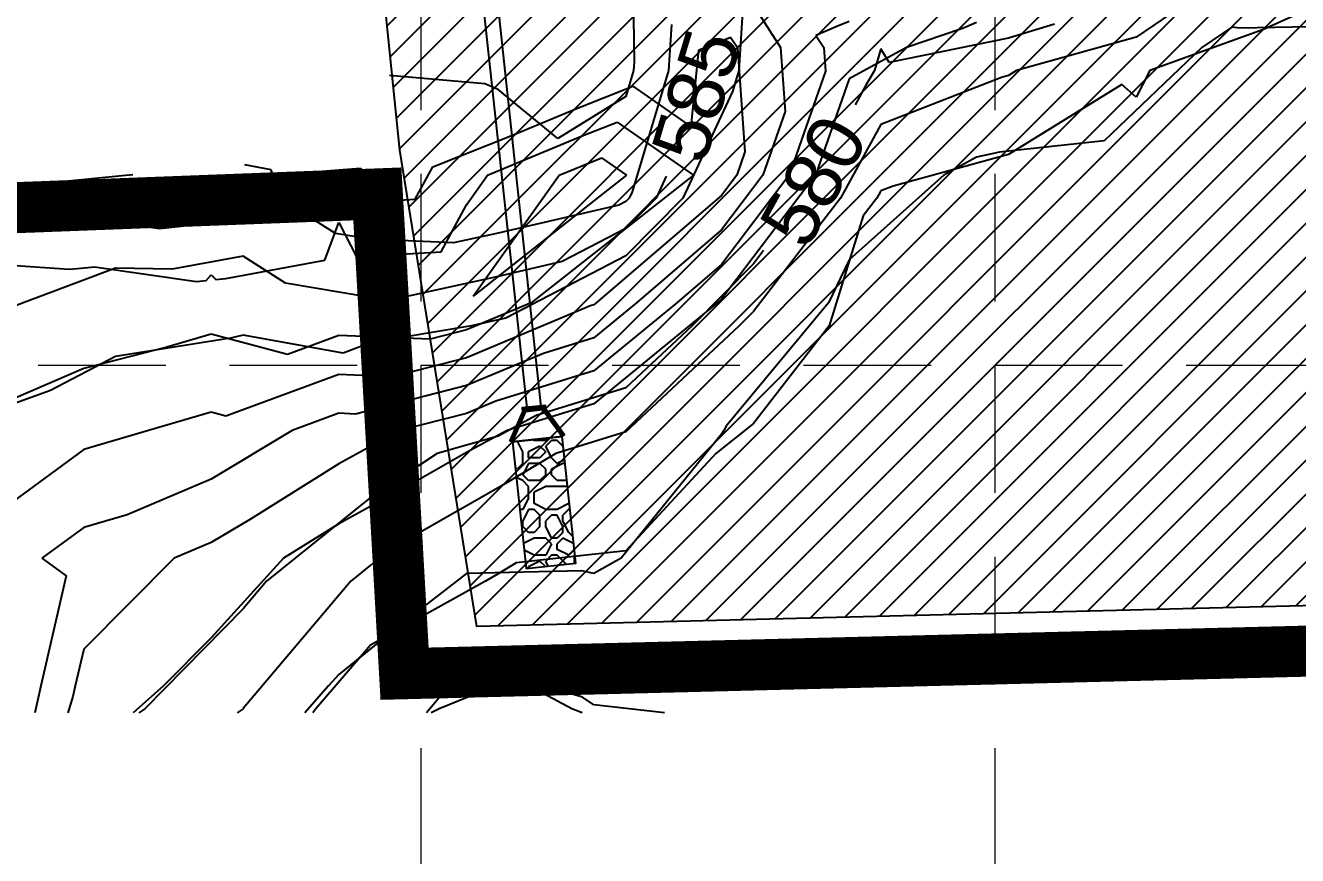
# Model space of a CAD drawing. Header units: inches. Extents: x 2468858 to 2474627, y 7110391 to 7114000.
# Drawn here: x 2470420.9 to 2470620.3, y 7111218.4 to 7111348.5 of the extents above; entities that cross this region are included whole.
import ezdxf
from ezdxf.enums import TextEntityAlignment as Align

# ---------------------------------------------------------------- set-up
doc = ezdxf.new("R2010")
doc.units = ezdxf.units.IN
doc.header["$MEASUREMENT"] = 0
doc.linetypes.add('HIDDEN', pattern=[0.375, 0.25, -0.125])
for name, color, linetype in [('contours', 35, 'Continuous'), ('GRID', 254, 'HIDDEN'), ('LIMITS OF DISTUBANCE', 1, 'HIDDEN'), ('RIP RAP ROCK FILTER', 1, 'Continuous'), ('SODDED LOT', 2, 'Continuous'), ('STM', 1, 'Continuous')]:
    doc.layers.add(name, color=color, linetype=linetype)
doc.styles.get("Standard").update_dxf_attribs({"font": 'ARIAL.TTF'})

msp = doc.modelspace()

# ---------------------------------------------------------------- hatches: boundary and pattern name
at = {"layer": 'RIP RAP ROCK FILTER'}
h = msp.add_hatch(dxfattribs=at)
h.set_pattern_fill('AGGREGAT', scale=18, angle=90, style=0)
h.set_pattern_definition([(90, (2471092.827, 7111099.836), (-18, 18), [1.8, -2.7, 0.9, -2.7, 0.9, -9]), (90, (2471091.027, 7111108.836), (-18, 18), [0.9, -17.1]), (90, (2471090.127, 7111103.436), (-18, 18), [0.9, -1.8, 0.9, -14.4]), (90, (2471089.227, 7111112.436), (-18, 18), [1.8, -16.2]), (90, (2471088.327, 7111114.236), (-18, 18), [0.9, -17.1]), (90, (2471086.527, 7111108.836), (-18, 18), [1.8, -16.2]), (90, (2471085.627, 7111099.836), (-18, 18), [0.9, -1.8, 0.9, -4.5, 2.7, -7.2]), (90, (2471083.827, 7111112.436), (-18, 18), [1.8, -16.2]), (90, (2471082.927, 7111101.636), (-18, 18), [1.8, -0.9, 0.9, -7.2, 0.9, -6.3]), (90, (2471082.027, 7111100.736), (-18, 18), [0.9, -17.1]), (90, (2471081.127, 7111107.036), (-18, 18), [0.9, -0.9, 0.9, -15.3]), (90, (2471080.227, 7111104.336), (-18, 18), [0.9, -17.1]), (90, (2471079.327, 7111116.036), (-18, 18), [0.9, -17.1]), (90, (2471078.427, 7111107.936), (-18, 18), [0.9, -7.2, 0.9, -9]), (90, (2471077.527, 7111107.936), (-18, 18), [1.8, -16.2]), (90, (2471076.627, 7111111.536), (-18, 18), [1.8, -16.2]), (90, (2471075.727, 7111100.736), (-18, 18), [0.9, -10.8, 1.8, -4.5]), (180, (2471084.727, 7111099.836), (-18, -18), [3.6, -3.6, 1.8, -9]), (180, (2471084.727, 7111100.736), (-18, -18), [0.9, -6.3, 1.8, -9]), (180, (2471089.227, 7111101.636), (-18, -18), [2.7, -15.3]), (180, (2471089.227, 7111102.536), (-18, -18), [1.8, -16.2]), (180, (2471091.927, 7111103.436), (-18, -18), [0.9, -10.8, 0.9, -0.9, 1.8, -2.7]), (180, (2471091.927, 7111105.236), (-18, -18), [0.9, -6.3, 0.9, -9.9]), (180, (2471084.727, 7111106.136), (-18, -18), [1.8, -2.7, 0.9, -0.9, 1.8, -9.9]), (180, (2471088.327, 7111107.036), (-18, -18), [1.8, -9.9, 0.9, -5.4]), (180, (2471091.927, 7111107.936), (-18, -18), [0.9, -0.9, 1.8, -14.4]), (180, (2471080.227, 7111109.736), (-18, -18), [0.9, -17.1]), (180, (2471080.227, 7111110.636), (-18, -18), [1.8, -1.8, 0.9, -0.9, 1.8, -10.8]), (180, (2471088.327, 7111111.536), (-18, -18), [0.9, -0.9, 0.9, -1.8, 0.9, -12.6]), (180, (2471082.027, 7111114.236), (-18, -18), [3.6, -14.4]), (180, (2471083.827, 7111115.136), (-18, -18), [3.6, -2.7, 1.8, -9.9]), (180, (2471091.027, 7111116.036), (-18, -18), [0.9, -2.7, 1.8, -12.6]), (180, (2471089.227, 7111116.936), (-18, -18), [2.7, -15.3]), (135, (2471092.827, 7111107.036), (-18, 2e-15), [1.2728, -24.18306]), (135, (2471091.927, 7111116.936), (-18, 2e-15), [1.27278, -21.6375, 1.27278, -1.27278]), (135, (2471091.027, 7111105.236), (-18, 2e-15), [1.27278, -10.18224, 1.27278, -12.72804]), (135, (2471091.027, 7111109.736), (-18, 2e-15), [1.27278, -20.36472, 1.27278, -2.54556]), (135, (2471091.027, 7111110.636), (-18, 2e-15), [2.54556, -10.18224, 2.54556, -10.18248]), (135, (2471089.227, 7111106.136), (-18, 2e-15), [1.2726, -11.4552, 1.2726, -1.2726, 1.2726, -8.91024]), (135, (2471088.327, 7111115.136), (-18, 2e-15), [1.27278, -1.27278, 1.27278, -21.6375]), (135, (2471087.427, 7111102.536), (-18, 2e-15), [1.27278, -15.27336, 1.27278, -7.63692]), (135, (2471085.627, 7111116.936), (-18, 2e-15), [1.2726, -1.2726, 1.2726, -5.09112, 1.2726, -15.27432]), (135, (2471082.927, 7111106.136), (-18, 2e-15), [1.2728, -24.18306]), (135, (2471082.027, 7111101.636), (-18, 2e-15), [2.5456, -22.91027]), (135, (2471080.227, 7111099.836), (-18, 2e-15), [1.27278, -1.27278, 1.27278, -21.6375]), (135, (2471077.527, 7111109.736), (-18, 2e-15), [1.2728, -24.18306]), (135, (2471075.727, 7111115.136), (-18, 2e-15), [1.2728, -24.18306]), (225, (2471091.027, 7111107.936), (-18, 2e-15), [1.2728, -24.18306]), (225, (2471091.027, 7111108.836), (-18, 2e-15), [1.2728, -24.18306]), (225, (2471090.127, 7111103.436), (-18, 2e-15), [1.27278, -5.09112, 2.54556, -16.54638]), (225, (2471090.127, 7111099.836), (-18, 2e-15), [1.2728, -24.18306]), (225, (2471087.427, 7111111.536), (-18, 2e-15), [1.27278, -10.18234, 1.27278, -12.72795]), (225, (2471087.427, 7111112.436), (-18, 2e-15), [1.2726, -7.6374, 1.2726, -7.6356, 1.2726, -6.36504]), (225, (2471086.527, 7111101.636), (-18, 2e-15), [1.2728, -24.18306]), (225, (2471085.627, 7111116.036), (-18, 2e-15), [2.5452, -6.3639, 1.2726, -1.2726, 1.2726, -12.72894]), (225, (2471082.927, 7111104.336), (-18, 2e-15), [1.2728, -24.18306]), (225, (2471082.927, 7111111.536), (-18, 2e-15), [2.5456, -22.91027]), (225, (2471082.927, 7111112.436), (-18, 2e-15), [1.2728, -24.18306]), (225, (2471081.127, 7111107.036), (-18, 2e-15), [1.2728, -24.18306]), (225, (2471078.427, 7111101.636), (-18, 2e-15), [1.2728, -24.18306]), (225, (2471078.427, 7111116.036), (-18, 2e-15), [1.2728, -24.18306]), (116.565, (2471092.827, 7111101.636), (-7e-09, 18), [2.0124, -38.2368]), (116.565, (2471091.027, 7111099.836), (-7e-09, 18), [2.0124, -38.2368]), (116.565, (2471090.127, 7111099.836), (-7e-09, 18), [2.0124, -38.2368]), (116.565, (2471090.127, 7111104.336), (-7e-09, 18), [2.0124, -38.2368]), (116.565, (2471086.527, 7111103.436), (-7e-09, 18), [2.0124, -38.2368]), (116.565, (2471085.627, 7111103.436), (-7e-09, 18), [2.0124, -38.2368]), (116.565, (2471082.027, 7111107.036), (-7e-09, 18), [2.0124, -38.2368]), (116.565, (2471081.127, 7111107.936), (-7e-09, 18), [2.0124, -38.2368]), (116.565, (2471079.327, 7111100.736), (-7e-09, 18), [2.0124, -38.2368]), (116.565, (2471079.327, 7111106.136), (-7e-09, 18), [2.0124, -38.2368]), (153.435, (2471092.827, 7111115.136), (-18, 9e-10), [2.0124, -38.2368]), (153.435, (2471090.127, 7111110.636), (-18, 9e-10), [2.0124, -38.2368]), (153.435, (2471088.327, 7111107.936), (-18, 9e-10), [2.0124, -38.2368]), (153.435, (2471085.627, 7111110.636), (-18, 9e-10), [2.0124, -38.2368]), (153.435, (2471085.627, 7111111.536), (-18, 9e-10), [2.0124, -38.2368]), (153.435, (2471082.927, 7111105.236), (-18, 9e-10), [2.0124, -38.2368]), (153.435, (2471082.027, 7111103.436), (-18, 9e-10), [2.0124, -38.2368]), (153.435, (2471078.427, 7111110.636), (-18, 9e-10), [2.0124, -38.2368]), (153.435, (2471076.627, 7111103.436), (-18, 9e-10), [2.0124, -38.2368]), (206.565, (2471082.027, 7111100.736), (-18, -7e-09), [2.0124, -38.2368]), (206.565, (2471082.027, 7111111.536), (-18, -7e-09), [2.0124, -38.2368]), (206.565, (2471081.127, 7111099.836), (-18, -7e-09), [2.0124, -38.2368]), (206.565, (2471078.427, 7111114.236), (-18, -7e-09), [2.0124, -38.2368]), (206.565, (2471077.527, 7111102.536), (-18, -7e-09), [2.0124, -38.2368]), (206.565, (2471076.627, 7111106.136), (-18, -7e-09), [2.0124, -38.2368]), (243.435, (2471092.827, 7111107.036), (-7e-09, -18), [2.0124, -38.2368]), (243.435, (2471091.027, 7111103.436), (-7e-09, -18), [2.0124, -38.2368]), (243.435, (2471090.127, 7111116.036), (-7e-09, -18), [2.0124, -38.2368]), (243.435, (2471088.327, 7111114.236), (-7e-09, -18), [2.0124, -38.2368]), (243.435, (2471086.527, 7111107.036), (-7e-09, -18), [2.0124, -38.2368]), (243.435, (2471085.627, 7111102.536), (-7e-09, -18), [2.0124, -38.2368]), (243.435, (2471085.627, 7111107.936), (-7e-09, -18), [2.0124, -38.2368]), (243.435, (2471083.827, 7111105.236), (-7e-09, -18), [2.0124, -38.2368]), (243.435, (2471079.327, 7111105.236), (-7e-09, -18), [2.0124, -38.2368]), (243.435, (2471075.727, 7111099.836), (-7e-09, -18), [2.0124, -38.2368]), (243.435, (2471075.727, 7111110.636), (-7e-09, -18), [2.0124, -38.2368]), (243.435, (2471075.727, 7111112.436), (-7e-09, -18), [2.0124, -38.2368])])
h.paths.add_polyline_path([(2470497.21, 7111283.25), (2470499.36, 7111263.36), (2470507.14, 7111264.2), (2470505, 7111284.09)])
at = {"layer": 'SODDED LOT'}
h = msp.add_hatch(dxfattribs=at)
h.set_pattern_fill('ANSI31', color=256, scale=30, style=0)
h.set_pattern_definition([(45, (0, 0), (-2.6516504294, 2.6516504294), [])])
h.paths.add_polyline_path([(2473645.39, 7113690.66), (2473644.98, 7113704.58), (2473380.05, 7113706.22), (2473375.55, 7113692.3), (2473381.69, 7113694.76), (2473634.33, 7113693.94)])
h.paths.add_polyline_path([(2473661.81, 7113026.94), (2473687.47, 7113025.61), (2473728.46, 7113019.28), (2473771.12, 7113012.61), (2473800.78, 7113000.62), (2473816.11, 7112991.96), (2473817.62, 7112992.3), (2473826.58, 7112958.99), (2473778.33, 7112869.43), (2473754.23, 7112818.27), (2473704.86, 7112707.31), (2473675.95, 7112628.52), (2473649.37, 7112551.6), (2473609.35, 7112401.13), (2473621.99, 7112397.24), (2473660.24, 7112541.42), (2473686.99, 7112623.57), (2473721.05, 7112713.98), (2473756.54, 7112795.8), (2473776.21, 7112842.14), (2473803.69, 7112892.8), (2473821.26, 7112931.75), (2473838.19, 7112953.92), (2473843.82, 7112970.36), (2473841.57, 7112984.99), (2473834.36, 7112995.8), (2473821.75, 7113003.46), (2473803.51, 7113011.56), (2473780.76, 7113020.12), (2473754.18, 7113027.78), (2473717.91, 7113032.73), (2473683.75, 7113037.76), (2473675.22, 7113037.54), (2473668.46, 7113034.66), (2473663.02, 7113029.01)])
h.paths.add_polyline_path([(2473971.46, 7113199.84), (2473953.3, 7113211.94), (2473941.19, 7113192.09), (2473861.1, 7113065.57), (2473810.53, 7113087.5), (2473761.17, 7113101.51), (2473720.96, 7113106.99), (2473697.2, 7113110.44), (2473674.12, 7113113.74), (2473679.51, 7113105.34), (2473686.71, 7113099.95), (2473703.5, 7113097.55), (2473742.47, 7113092.16), (2473787.44, 7113083.17), (2473826.42, 7113069.98), (2473851, 7113058.59), (2473862.39, 7113053.19), (2473874.39, 7113053.49), (2473885.78, 7113058.29), (2473895.97, 7113069.68), (2473937.95, 7113137.71), (2473969.87, 7113198.61)])
h.paths.add_polyline_path([(2474189.42, 7113705.55), (2474212.71, 7113695.29), (2474173.05, 7113585.51), (2474125.46, 7113471.59), (2474078.44, 7113374.03), (2473995.24, 7113231.38), (2473980.72, 7113211.84), (2473961.73, 7113224.12), (2474019.25, 7113316.23), (2474060.01, 7113393.26), (2474123.11, 7113525), (2474155.5, 7113608.17)])
h.paths.add_polyline_path([(2472149.87, 7113580.61), (2472139.15, 7113587.25), (2472148.34, 7113599.5), (2472129.96, 7113617.37), (2472301.04, 7113620.95), (2472421.05, 7113670.47), (2472435.86, 7113657.7), (2472418.5, 7113656.68), (2472386.32, 7113644.43), (2472349.55, 7113630.65), (2472301.04, 7113613.8), (2472253.54, 7113608.18), (2472206.05, 7113607.67), (2472182.05, 7113606.65), (2472168.77, 7113602.57), (2472156, 7113590.31)])
h.paths.add_polyline_path([(2472770.94, 7113693.31), (2472783.83, 7113696.4), (2473029.19, 7113695.37), (2473046.2, 7113689.7), (2473045.68, 7113705.68), (2472771.46, 7113707.22)])
h.paths.add_polyline_path([(2472613.26, 7113048.11), (2472742.65, 7113047.89), (2472742.87, 7112984.1), (2472740.21, 7112975.02), (2472732.24, 7112966.82), (2472722.71, 7112964.61), (2472628.32, 7112964.83), (2472620.35, 7112967.71), (2472615.69, 7112974.13), (2472614.14, 7112982.33), (2472613.26, 7112995.17)])
h.paths.add_polyline_path([(2471336.5, 7111475.41), (2471335.53, 7111275.42), (2470491.66, 7111254.32), (2470479.59, 7111328.94), (2470466.02, 7111461.6), (2470553.43, 7111470.9), (2470638.4, 7111473.12)])
h.paths.add_polyline_path([(2473446.67, 7112356.48), (2473471.9, 7112308.47), (2473532.94, 7112257.21), (2473501.2, 7112186.43), (2473329.47, 7112103.43), (2473116.22, 7112035.9), (2473103.2, 7112106.69), (2473072.63, 7112126.65), (2472815.11, 7111934.94), (2472802.33, 7111780.66), (2472622.31, 7111675.22), (2472617.64, 7111803.67), (2472501.02, 7111721.1), (2472320.82, 7111594.38), (2472182.92, 7111519.02), (2472068.92, 7111484.1), (2471932.85, 7111463.88), (2471923.66, 7111337.05), (2471693.82, 7111327.86), (2471696.08, 7111477.57), (2471836.92, 7111477.57), (2471858.78, 7111468.52), (2471876.58, 7111467.89), (2471898.13, 7111477.88), (2471906.24, 7111490.37), (2471909.37, 7111504.1), (2471908.12, 7111517.84), (2471903.75, 7111528.77), (2471899.69, 7111538.75), (2471899.78, 7111997.71), (2471902.82, 7112006.8), (2471908.61, 7112013.14), (2471915.23, 7112016.45), (2471926.26, 7112016.45), (2472502.65, 7112016.18), (2472510.04, 7112014.97), (2472516.23, 7112010.27), (2472519.86, 7112006.24), (2472597.23, 7111900.26), (2472601.63, 7111894), (2472601.97, 7111890.79), (2472601.97, 7111885.88), (2472602.14, 7111880.64), (2472603.49, 7111873.53), (2472605.53, 7111864.06), (2472610.94, 7111855.26), (2472618.72, 7111847.65), (2472625.66, 7111842.74), (2472634.12, 7111839.53), (2472648.17, 7111837.16), (2472661.03, 7111839.36), (2472670.85, 7111843.93), (2472681.25, 7111852.18), (2472689.32, 7111863.68), (2472693.24, 7111876.13), (2472698.54, 7111882.82), (2472979.47, 7112088.66), (2473047.7, 7112135.28), (2473102.11, 7112161.18), (2473168.62, 7112185.36), (2473235.48, 7112199.35), (2473286.97, 7112219.37), (2473338.95, 7112250.36), (2473378.05, 7112286.58), (2473406.65, 7112322.33), (2473434.97, 7112369.64)])
h.paths.add_polyline_path([(2469394.72, 7112321.68), (2469408.62, 7112317.35), (2469404.61, 7112306.55), (2469398.28, 7112300.53), (2469390.56, 7112297.13), (2469383.91, 7112297.75), (2469371.4, 7112301.14), (2469261.63, 7112337.75), (2469252.63, 7112344.02), (2469246.91, 7112352.88), (2469243.9, 7112361.06), (2469244.31, 7112369.38), (2469247.04, 7112379.88), (2469254.13, 7112392.28), (2469258.63, 7112404.82), (2469259.86, 7112413.96), (2469268.32, 7112441.06), (2469285.1, 7112497.6), (2469297.51, 7112549.94), (2469306.04, 7112604.22), (2469344.05, 7112603.83), (2469331.64, 7112539.47), (2469306.04, 7112437.89), (2469285.48, 7112378.57), (2469297.12, 7112353.37)])
h.paths.add_polyline_path([(2469215.25, 7111699.11), (2469133.16, 7111698.8), (2469133.12, 7111837.42), (2469136.78, 7111854.07), (2469131.5, 7111869.1), (2469132.54, 7111935.15), (2469148.79, 7112051.43), (2469175.43, 7112146.92), (2469214.08, 7112259.79), (2469218.22, 7112266.73), (2469223.73, 7112271.92), (2469228.76, 7112275.22), (2469234.9, 7112277.11), (2469242.61, 7112277.42), (2469249.21, 7112276.01), (2469256.45, 7112274.12), (2469362.5, 7112239.2), (2469368.95, 7112235.11), (2469372.09, 7112231.49), (2469374.61, 7112225.05), (2469375.55, 7112217.02), (2469372.57, 7112206.8), (2469260.7, 7112244.71), (2469237.57, 7112231.81), (2469223.88, 7112159.46), (2469213.8, 7112077.45), (2469211.79, 7111997.38), (2469212.59, 7111919.31)])
edge = h.paths.add_edge_path()
edge.add_line((2469946.69, 7111538.54), (2469944.94, 7111523.5))
edge.add_line((2469944.94, 7111523.5), (2469929.5, 7111368.54))
edge.add_line((2469929.5, 7111368.54), (2469627.82, 7111363.41))
edge.add_line((2469627.82, 7111363.41), (2469640.14, 7111528.56))
edge.add_line((2469640.14, 7111528.56), (2469611.1, 7111528.96))
edge.add_line((2469611.1, 7111528.96), (2469563.64, 7111542.06))
edge.add_line((2469563.64, 7111542.06), (2469395.72, 7111608.85))
edge.add_line((2469395.72, 7111608.85), (2469312.31, 7111524.84))
edge.add_line((2469312.31, 7111524.84), (2469259.94, 7111580.22))
edge.add_line((2469259.94, 7111580.22), (2469329.02, 7111646.45))
edge.add_line((2469329.02, 7111646.45), (2469327.64, 7111656.69))
edge.add_line((2469327.64, 7111656.69), (2469327.34, 7111668.01))
edge.add_line((2469327.34, 7111668.01), (2469328.7, 7111676.32))
edge.add_line((2469328.7, 7111676.32), (2469331.57, 7111684.93))
edge.add_line((2469331.57, 7111684.93), (2469335.65, 7111692.02))
edge.add_line((2469335.65, 7111692.02), (2469336.86, 7111699.72))
edge.add_line((2469336.86, 7111699.72), (2469350.6, 7111699.88))
edge.add_line((2469350.6, 7111699.88), (2469349.09, 7111695.19))
edge.add_line((2469349.09, 7111695.19), (2469344.26, 7111688.25))
edge.add_line((2469344.26, 7111688.25), (2469339.88, 7111679.79))
edge.add_arc((2469382.62, 7111662.98), 45.93, 158.5343, 290.6104)
edge.add_arc((2469402.89, 7111601.9), 18.55, 61.3608, 102.7575, ccw=False)
edge.add_line((2469411.78, 7111618.18), (2469554, 7111560.87))
edge.add_line((2469554, 7111560.87), (2469580.43, 7111552.5))
edge.add_line((2469580.43, 7111552.5), (2469597.93, 7111547.75))
edge.add_line((2469597.93, 7111547.75), (2469618.84, 7111543.76))
edge.add_line((2469618.84, 7111543.76), (2469652.78, 7111539.88))
edge.add_line((2469652.78, 7111539.88), (2469703, 7111539.88))
edge.add_line((2469703, 7111539.88), (2469903.74, 7111540.59))
edge.add_line((2469903.74, 7111540.59), (2469929.65, 7111539.77))
edge.add_line((2469929.65, 7111539.77), (2469946.69, 7111538.54))
at = {"layer": 'STM'}
h = msp.add_hatch(dxfattribs=at)
h.set_pattern_fill('ANSI31', color=5, scale=1.5, angle=90, style=0)
h.set_pattern_definition([(135, (2471092.8272, 7111099.83578), (-0.13258252, -0.13258252), [])])
h.paths.add_polyline_path([(2470497.21, 7111283.25), (2470499.31, 7111288), (2470501.93, 7111288.28), (2470505, 7111284.09), (2470505.36, 7111284.35), (2470502.45, 7111288.34), (2470502.39, 7111288.93), (2470498.73, 7111288.54), (2470498.8, 7111287.94), (2470496.8, 7111283.43)])

# ---------------------------------------------------------------- linework, layer by layer
at = {"layer": 'contours', "color": 35}
for p, q in [((2470515.99, 7111361.42, 587), (2470516.3, 7111342.73, 587)), ((2470533.92, 7111360.35, 584), (2470532.7, 7111341.42, 584)), ((2470611.35, 7111357.78, 579), (2470594.99, 7111346.62, 579)), ((2470626.71, 7111353.14, 578), (2470614.99, 7111347.85, 578)), ((2470535.89, 7111350.24, 582), (2470539.27, 7111345, 582)), ((2470535.89, 7111350.24, 582), (2470539.27, 7111345, 582)), ((2470522.17, 7111348.61, 586), (2470521.71, 7111341.42, 586)), ((2470548.09, 7111348.3, 581), (2470544.8, 7111346.93, 581)), ((2470548.09, 7111348.3, 581), (2470544.8, 7111346.93, 581)), ((2470550, 7111349.1, 581), (2470548.09, 7111348.3, 581)), ((2470550, 7111349.1, 581), (2470548.09, 7111348.3, 581)), ((2470567.65, 7111347.96, 580), (2470558.98, 7111345, 580)), ((2470568.02, 7111348.12, 580), (2470567.65, 7111347.96, 580)), ((2470568.28, 7111348.23, 580), (2470568.02, 7111348.12, 580)), ((2470570, 7111348.95, 580), (2470568.28, 7111348.23, 580)), ((2470582.23, 7111348.66, 580), (2470574.99, 7111346.47, 580)), ((2470614.99, 7111347.85, 578), (2470597.13, 7111341.42, 578)), ((2470610, 7111348.19, 578), (2470605.32, 7111345, 578)), ((2470610, 7111348.19, 578), (2470605.32, 7111345, 578)), ((2470611.27, 7111348.05, 578), (2470610, 7111348.19, 578)), ((2470611.27, 7111348.05, 578), (2470610, 7111348.19, 578)), ((2470628.15, 7111348.35, 578), (2470611.27, 7111348.05, 578)), ((2470628.15, 7111348.35, 578), (2470611.27, 7111348.05, 578)), ((2470526.47, 7111344.65, 583), (2470530, 7111346.07, 583)), ((2470526.47, 7111344.65, 583), (2470530, 7111346.07, 583)), ((2470530, 7111346.07, 583), (2470531.43, 7111346.64, 583)), ((2470530, 7111346.07, 583), (2470531.43, 7111346.64, 583)), ((2470531.43, 7111346.64, 583), (2470532.49, 7111345, 583)), ((2470531.43, 7111346.64, 583), (2470532.49, 7111345, 583)), ((2470544.8, 7111346.93, 581), (2470546.04, 7111345, 581)), ((2470544.8, 7111346.93, 581), (2470546.04, 7111345, 581)), ((2470574.99, 7111346.47, 580), (2470556.26, 7111342.69, 580)), ((2470594.99, 7111346.62, 579), (2470576.27, 7111341.42, 579)), ((2470525.24, 7111332.59, 583), (2470526.47, 7111344.65, 583)), ((2470525.24, 7111332.59, 583), (2470526.47, 7111344.65, 583)), ((2470532.49, 7111345, 583), (2470533.68, 7111328.68, 583)), ((2470532.49, 7111345, 583), (2470533.68, 7111328.68, 583)), ((2470539.27, 7111345, 582), (2470540, 7111335, 582)), ((2470539.27, 7111345, 582), (2470540, 7111335, 582)), ((2470546.04, 7111345, 581), (2470546.31, 7111341.31, 581)), ((2470546.04, 7111345, 581), (2470546.31, 7111341.31, 581)), ((2470558.98, 7111345, 580), (2470550, 7111340.11, 580)), ((2470554.99, 7111344.8, 580), (2470553.99, 7111341.42, 580)), ((2470556.26, 7111342.69, 580), (2470554.99, 7111344.8, 580)), ((2470605.32, 7111345, 578), (2470590, 7111330.42, 578)), ((2470605.32, 7111345, 578), (2470590, 7111330.42, 578)), ((2470516.3, 7111342.73, 587), (2470516.21, 7111341.42, 587)), ((2470492.88, 7111339.31, 587), (2470477.97, 7111340.65, 587)), ((2470516.21, 7111341.42, 587), (2470514.99, 7111337.36, 587)), ((2470521.71, 7111341.42, 586), (2470515.97, 7111322.41, 586)), ((2470532.7, 7111341.42, 584), (2470531.71, 7111338.15, 584)), ((2470546.31, 7111341.31, 581), (2470540.61, 7111325, 581)), ((2470546.31, 7111341.31, 581), (2470540.61, 7111325, 581)), ((2470550, 7111340.11, 580), (2470544.71, 7111325, 580)), ((2470553.99, 7111341.42, 580), (2470552.6, 7111339.03, 580)), ((2470573.9, 7111340.33, 579), (2470554.99, 7111332.98, 579)), ((2470574.99, 7111340.63, 579), (2470573.9, 7111340.33, 579)), ((2470576.27, 7111341.42, 579), (2470574.99, 7111340.63, 579)), ((2470597.13, 7111341.42, 578), (2470594.99, 7111337.26, 578)), ((2470494.99, 7111338.44, 587), (2470492.88, 7111339.31, 587)), ((2470504.34, 7111330.77, 587), (2470494.99, 7111338.44, 587)), ((2470506.88, 7111335.32, 583), (2470516.08, 7111338.98, 583)), ((2470506.88, 7111335.32, 583), (2470516.08, 7111338.98, 583)), ((2470516.08, 7111338.98, 583), (2470525.24, 7111332.59, 583)), ((2470516.08, 7111338.98, 583), (2470525.24, 7111332.59, 583)), ((2470531.71, 7111338.15, 584), (2470523.95, 7111321.42, 584)), ((2470552.6, 7111339.03, 580), (2470550.94, 7111336.03, 580)), ((2470592.77, 7111339.21, 578), (2470574.99, 7111328.24, 578)), ((2470594.99, 7111337.26, 578), (2470592.77, 7111339.21, 578)), ((2470514.99, 7111337.36, 587), (2470504.34, 7111330.77, 587)), ((2470497.22, 7111331.31, 583), (2470506.88, 7111335.32, 583)), ((2470497.22, 7111331.31, 583), (2470506.88, 7111335.32, 583)), ((2470540, 7111335, 582), (2470536.5, 7111325, 582)), ((2470540, 7111335, 582), (2470536.5, 7111325, 582)), ((2470508.14, 7111331.17, 584), (2470513.63, 7111333.35, 584)), ((2470508.14, 7111331.17, 584), (2470513.63, 7111333.35, 584)), ((2470513.63, 7111333.35, 584), (2470525.61, 7111325, 584)), ((2470513.63, 7111333.35, 584), (2470525.61, 7111325, 584)), ((2470554.99, 7111332.98, 579), (2470548.63, 7111321.42, 579)), ((2470484.72, 7111326.34, 583), (2470497.22, 7111331.31, 583)), ((2470484.72, 7111326.34, 583), (2470497.22, 7111331.31, 583)), ((2470493.3, 7111325, 584), (2470508.14, 7111331.17, 584)), ((2470493.3, 7111325, 584), (2470508.14, 7111331.17, 584)), ((2470590, 7111330.42, 578), (2470573.6, 7111328.6, 578)), ((2470590, 7111330.42, 578), (2470573.6, 7111328.6, 578)), ((2470533.68, 7111328.68, 583), (2470532.39, 7111325, 583)), ((2470533.68, 7111328.68, 583), (2470532.39, 7111325, 583)), ((2470574.99, 7111328.24, 578), (2470556.89, 7111323.32, 578)), ((2470570, 7111327.86, 578), (2470564.83, 7111325, 578)), ((2470570, 7111327.86, 578), (2470564.83, 7111325, 578)), ((2470573.6, 7111328.6, 578), (2470570, 7111327.86, 578)), ((2470573.6, 7111328.6, 578), (2470570, 7111327.86, 578)), ((2470459.41, 7111325.85, 586), (2470455.27, 7111326.63, 586)), ((2470467.35, 7111325.66, 583), (2470473.41, 7111326.11, 583)), ((2470467.35, 7111325.66, 583), (2470473.41, 7111326.11, 583)), ((2470473.41, 7111326.11, 583), (2470476.09, 7111320.91, 583)), ((2470473.41, 7111326.11, 583), (2470476.09, 7111320.91, 583)), ((2470481.99, 7111321.26, 583), (2470484.72, 7111326.34, 583)), ((2470481.99, 7111321.26, 583), (2470484.72, 7111326.34, 583)), ((2470504.55, 7111325, 585), (2470509.39, 7111327.01, 585)), ((2470509.39, 7111327.01, 585), (2470511.18, 7111327.72, 585)), ((2470511.18, 7111327.72, 585), (2470515.09, 7111325, 585)), ((2470422.04, 7111323.56, 582), (2470426.52, 7111324.01, 582)), ((2470422.04, 7111323.56, 582), (2470426.52, 7111324.01, 582)), ((2470426.52, 7111324.01, 582), (2470436.04, 7111324.96, 582)), ((2470426.52, 7111324.01, 582), (2470436.04, 7111324.96, 582)), ((2470436.04, 7111324.96, 582), (2470436.11, 7111324.95, 582)), ((2470436.04, 7111324.96, 582), (2470436.11, 7111324.95, 582)), ((2470436.11, 7111324.95, 582), (2470437.73, 7111325.13, 582)), ((2470436.11, 7111324.95, 582), (2470437.73, 7111325.13, 582)), ((2470460.74, 7111321.42, 586), (2470459.41, 7111325.85, 586)), ((2470465.13, 7111319.74, 583), (2470467.35, 7111325.66, 583)), ((2470465.13, 7111319.74, 583), (2470467.35, 7111325.66, 583)), ((2470490, 7111320.37, 584), (2470493.3, 7111325, 584)), ((2470490, 7111320.37, 584), (2470493.3, 7111325, 584)), ((2470491.06, 7111306.06, 585), (2470504.55, 7111325, 585)), ((2470515.09, 7111325, 585), (2470510, 7111321.01, 585)), ((2470525.61, 7111325, 584), (2470510, 7111312.77, 584)), ((2470525.61, 7111325, 584), (2470510, 7111312.77, 584)), ((2470521.33, 7111324.86, 585), (2470519.73, 7111321.42, 585)), ((2470544.71, 7111325, 580), (2470530, 7111305.6, 580)), ((2470532.39, 7111325, 583), (2470530, 7111321.85, 583)), ((2470540.61, 7111325, 581), (2470530, 7111311.02, 581)), ((2470536.5, 7111325, 582), (2470530, 7111316.43, 582)), ((2470532.39, 7111325, 583), (2470530, 7111321.85, 583)), ((2470540.61, 7111325, 581), (2470530, 7111311.02, 581)), ((2470536.5, 7111325, 582), (2470530, 7111316.43, 582)), ((2470564.83, 7111325, 578), (2470550, 7111311.77, 578)), ((2470564.83, 7111325, 578), (2470550, 7111311.77, 578)), ((2470397.55, 7111321.32, 582), (2470421.53, 7111323.59, 582)), ((2470397.55, 7111321.32, 582), (2470421.53, 7111323.59, 582)), ((2470421.53, 7111323.59, 582), (2470422.04, 7111323.56, 582)), ((2470421.53, 7111323.59, 582), (2470422.04, 7111323.56, 582)), ((2470515.97, 7111322.41, 586), (2470515.52, 7111321.42, 586)), ((2470554.99, 7111322.58, 578), (2470554.35, 7111321.42, 578)), ((2470556.89, 7111323.32, 578), (2470554.99, 7111322.58, 578)), ((2470447.22, 7111317.23, 583), (2470450, 7111320.4, 583)), ((2470447.22, 7111317.23, 583), (2470450, 7111320.4, 583)), ((2470450, 7111320.4, 583), (2470452.55, 7111317.82, 583)), ((2470450, 7111320.4, 583), (2470452.55, 7111317.82, 583)), ((2470469.46, 7111315.89, 586), (2470460.74, 7111321.42, 586)), ((2470476.09, 7111320.91, 583), (2470481.99, 7111321.26, 583)), ((2470476.09, 7111320.91, 583), (2470481.99, 7111321.26, 583)), ((2470486.05, 7111313.02, 584), (2470490, 7111320.37, 584)), ((2470486.05, 7111313.02, 584), (2470490, 7111320.37, 584)), ((2470510, 7111321.01, 585), (2470491.06, 7111306.06, 585)), ((2470513.88, 7111320.32, 586), (2470494.99, 7111315.95, 586)), ((2470530, 7111321.85, 583), (2470510.36, 7111305, 583)), ((2470530, 7111321.85, 583), (2470510.36, 7111305, 583)), ((2470514.99, 7111320.89, 586), (2470513.88, 7111320.32, 586)), ((2470519.73, 7111321.42, 585), (2470514.99, 7111316.64, 585)), ((2470515.52, 7111321.42, 586), (2470514.99, 7111320.89, 586)), ((2470523.95, 7111321.42, 584), (2470514.99, 7111312.4, 584)), ((2470548.63, 7111321.42, 579), (2470534.99, 7111303.67, 579)), ((2470554.35, 7111321.42, 578), (2470552.23, 7111318.67, 578)), ((2470452.55, 7111317.82, 583), (2470457.87, 7111318.4, 583)), ((2470452.55, 7111317.82, 583), (2470457.87, 7111318.4, 583)), ((2470457.87, 7111318.4, 583), (2470465.13, 7111319.74, 583)), ((2470457.87, 7111318.4, 583), (2470465.13, 7111319.74, 583)), ((2470552.23, 7111318.67, 578), (2470546.88, 7111301.42, 578)), ((2470417.7, 7111317.42, 583), (2470424.89, 7111316.92, 583)), ((2470417.7, 7111317.42, 583), (2470424.89, 7111316.92, 583)), ((2470424.89, 7111316.92, 583), (2470427.77, 7111317.2, 583)), ((2470424.89, 7111316.92, 583), (2470427.77, 7111317.2, 583)), ((2470427.77, 7111317.2, 583), (2470433.88, 7111317.82, 583)), ((2470427.77, 7111317.2, 583), (2470433.88, 7111317.82, 583)), ((2470433.88, 7111317.82, 583), (2470441.89, 7111316.64, 583)), ((2470433.88, 7111317.82, 583), (2470441.89, 7111316.64, 583)), ((2470441.89, 7111316.64, 583), (2470447.22, 7111317.23, 583)), ((2470441.89, 7111316.64, 583), (2470447.22, 7111317.23, 583)), ((2470467.79, 7111311.7, 584), (2470470, 7111317.61, 584)), ((2470467.79, 7111311.7, 584), (2470470, 7111317.61, 584)), ((2470474.99, 7111314.97, 586), (2470469.46, 7111315.89, 586)), ((2470470, 7111317.61, 584), (2470472.77, 7111312.23, 584)), ((2470470, 7111317.61, 584), (2470472.77, 7111312.23, 584)), ((2470494.99, 7111315.95, 586), (2470487.97, 7111314.41, 586)), ((2470514.99, 7111316.64, 585), (2470505.03, 7111311.47, 585)), ((2470530, 7111316.43, 582), (2470516.67, 7111305, 582)), ((2470530, 7111316.43, 582), (2470516.67, 7111305, 582)), ((2470487.97, 7111314.41, 586), (2470474.99, 7111314.97, 586)), ((2470454.99, 7111312.31, 585), (2470443.87, 7111310.31, 585)), ((2470461.65, 7111308.08, 585), (2470454.99, 7111312.31, 585)), ((2470472.77, 7111312.23, 584), (2470486.05, 7111313.02, 584)), ((2470472.77, 7111312.23, 584), (2470486.05, 7111313.02, 584)), ((2470514.99, 7111312.4, 584), (2470496.18, 7111302.62, 584)), ((2470510, 7111312.77, 584), (2470500.15, 7111305, 584)), ((2470510, 7111312.77, 584), (2470500.15, 7111305, 584)), ((2470536.59, 7111313.21, 580), (2470534.99, 7111311.12, 580)), ((2470413.87, 7111311.24, 584), (2470427.74, 7111310.27, 584)), ((2470413.87, 7111311.24, 584), (2470427.74, 7111310.27, 584)), ((2470434.99, 7111310.44, 585), (2470417.46, 7111303.89, 585)), ((2470427.74, 7111310.27, 584), (2470429.01, 7111310.4, 584)), ((2470427.74, 7111310.27, 584), (2470429.01, 7111310.4, 584)), ((2470429.01, 7111310.4, 584), (2470431.72, 7111310.67, 584)), ((2470429.01, 7111310.4, 584), (2470431.72, 7111310.67, 584)), ((2470431.72, 7111310.67, 584), (2470447.68, 7111308.34, 584)), ((2470431.72, 7111310.67, 584), (2470447.68, 7111308.34, 584)), ((2470443.87, 7111310.31, 585), (2470434.99, 7111310.44, 585)), ((2470452.26, 7111308.84, 584), (2470467.79, 7111311.7, 584)), ((2470452.26, 7111308.84, 584), (2470467.79, 7111311.7, 584)), ((2470505.03, 7111311.47, 585), (2470494.99, 7111309.14, 585)), ((2470530, 7111311.02, 581), (2470522.98, 7111305, 581)), ((2470530, 7111311.02, 581), (2470522.98, 7111305, 581)), ((2470534.99, 7111311.12, 580), (2470525.42, 7111301.42, 580)), ((2470550, 7111311.77, 578), (2470546.76, 7111305, 578)), ((2470550, 7111311.77, 578), (2470546.76, 7111305, 578)), ((2470447.68, 7111308.34, 584), (2470449.2, 7111308.51, 584)), ((2470447.68, 7111308.34, 584), (2470449.2, 7111308.51, 584)), ((2470449.2, 7111308.51, 584), (2470450, 7111309.42, 584)), ((2470449.2, 7111308.51, 584), (2470450, 7111309.42, 584)), ((2470450, 7111309.42, 584), (2470450.73, 7111308.67, 584)), ((2470450, 7111309.42, 584), (2470450.73, 7111308.67, 584)), ((2470450.73, 7111308.67, 584), (2470452.26, 7111308.84, 584)), ((2470450.73, 7111308.67, 584), (2470452.26, 7111308.84, 584)), ((2470474.99, 7111305.87, 585), (2470461.65, 7111308.08, 585)), ((2470494.99, 7111309.14, 585), (2470479.25, 7111305.68, 585)), ((2470479.25, 7111305.68, 585), (2470474.99, 7111305.87, 585)), ((2470500.15, 7111305, 584), (2470490, 7111300.76, 584)), ((2470500.15, 7111305, 584), (2470490, 7111300.76, 584)), ((2470509.58, 7111304.58, 583), (2470490, 7111296.4, 583)), ((2470509.58, 7111304.58, 583), (2470490, 7111296.4, 583)), ((2470510, 7111304.71, 583), (2470509.58, 7111304.58, 583)), ((2470510, 7111304.71, 583), (2470509.58, 7111304.58, 583)), ((2470529.3, 7111305, 580), (2470510, 7111289.21, 580)), ((2470510.36, 7111305, 583), (2470510, 7111304.71, 583)), ((2470522.98, 7111305, 581), (2470510, 7111294.38, 581)), ((2470516.67, 7111305, 582), (2470510, 7111299.54, 582)), ((2470510.36, 7111305, 583), (2470510, 7111304.71, 583)), ((2470522.98, 7111305, 581), (2470510, 7111294.38, 581)), ((2470516.67, 7111305, 582), (2470510, 7111299.54, 582)), ((2470530, 7111305.6, 580), (2470529.3, 7111305, 580)), ((2470546.76, 7111305, 578), (2470530.71, 7111285.71, 578)), ((2470546.76, 7111305, 578), (2470530.71, 7111285.71, 578)), ((2470494.99, 7111302.34, 584), (2470490.82, 7111301.42, 584)), ((2470496.18, 7111302.62, 584), (2470494.99, 7111302.34, 584)), ((2470534.99, 7111303.67, 579), (2470532.77, 7111301.42, 579)), ((2470450, 7111300.09, 584), (2470443.05, 7111298.05, 584)), ((2470450, 7111300.09, 584), (2470443.05, 7111298.05, 584)), ((2470461.94, 7111296.94, 584), (2470450, 7111300.09, 584)), ((2470461.94, 7111296.94, 584), (2470450, 7111300.09, 584)), ((2470454.99, 7111299.96, 584), (2470453.03, 7111299.46, 584)), ((2470470.68, 7111297.12, 584), (2470454.99, 7111299.96, 584)), ((2470490.82, 7111301.42, 584), (2470474.99, 7111298.77, 584)), ((2470490, 7111300.76, 584), (2470484.3, 7111299.3, 584)), ((2470490, 7111300.76, 584), (2470484.3, 7111299.3, 584)), ((2470525.42, 7111301.42, 580), (2470514.99, 7111291.68, 580)), ((2470532.77, 7111301.42, 579), (2470514.99, 7111284.8, 579)), ((2470546.88, 7111301.42, 578), (2470534.99, 7111286.09, 578)), ((2470443.05, 7111298.05, 584), (2470430, 7111294.75, 584)), ((2470443.05, 7111298.05, 584), (2470430, 7111294.75, 584)), ((2470453.03, 7111299.46, 584), (2470434.99, 7111296.59, 584)), ((2470470, 7111299.91, 584), (2470461.94, 7111296.94, 584)), ((2470470, 7111299.91, 584), (2470461.94, 7111296.94, 584)), ((2470484.3, 7111299.3, 584), (2470470, 7111299.91, 584)), ((2470484.3, 7111299.3, 584), (2470470, 7111299.91, 584)), ((2470474.99, 7111298.77, 584), (2470470.68, 7111297.12, 584)), ((2470510, 7111299.54, 582), (2470502.09, 7111297.09, 582)), ((2470510, 7111299.54, 582), (2470502.09, 7111297.09, 582)), ((2470434.99, 7111296.59, 584), (2470424.82, 7111291.26, 584)), ((2470490, 7111296.4, 583), (2470478.44, 7111293.44, 583)), ((2470490, 7111296.4, 583), (2470478.44, 7111293.44, 583)), ((2470502.09, 7111297.09, 582), (2470490, 7111292.04, 582)), ((2470502.09, 7111297.09, 582), (2470490, 7111292.04, 582)), ((2470430, 7111294.75, 584), (2470412.04, 7111287.04, 584)), ((2470430, 7111294.75, 584), (2470412.04, 7111287.04, 584)), ((2470510, 7111294.38, 581), (2470494.6, 7111289.6, 581)), ((2470510, 7111294.38, 581), (2470494.6, 7111289.6, 581)), ((2470470, 7111293.8, 583), (2470452.28, 7111287.28, 583)), ((2470470, 7111293.8, 583), (2470452.28, 7111287.28, 583)), ((2470478.44, 7111293.44, 583), (2470470, 7111293.8, 583)), ((2470478.44, 7111293.44, 583), (2470470, 7111293.8, 583)), ((2470490, 7111292.04, 582), (2470472.59, 7111287.59, 582)), ((2470490, 7111292.04, 582), (2470472.59, 7111287.59, 582)), ((2470424.82, 7111291.26, 584), (2470414.99, 7111287.73, 584)), ((2470514.99, 7111291.68, 580), (2470500.92, 7111287.36, 580)), ((2470494.6, 7111289.6, 581), (2470490, 7111287.68, 581)), ((2470494.6, 7111289.6, 581), (2470490, 7111287.68, 581)), ((2470510, 7111289.21, 580), (2470496.41, 7111285, 580)), ((2470450, 7111287.88, 583), (2470440.18, 7111285, 583)), ((2470450, 7111287.88, 583), (2470440.18, 7111285, 583)), ((2470452.28, 7111287.28, 583), (2470450, 7111287.88, 583)), ((2470452.28, 7111287.28, 583), (2470450, 7111287.88, 583)), ((2470470, 7111287.7, 582), (2470462.67, 7111285, 582)), ((2470470, 7111287.7, 582), (2470462.67, 7111285, 582)), ((2470472.59, 7111287.59, 582), (2470470, 7111287.7, 582)), ((2470472.59, 7111287.59, 582), (2470470, 7111287.7, 582)), ((2470490, 7111287.68, 581), (2470479.52, 7111285, 581)), ((2470490, 7111287.68, 581), (2470479.52, 7111285, 581)), ((2470500.92, 7111287.36, 580), (2470494.99, 7111284.1, 580)), ((2470534.99, 7111286.09, 578), (2470529.1, 7111281.42, 578)), ((2470440.18, 7111285, 583), (2470430, 7111282.01, 583)), ((2470440.18, 7111285, 583), (2470430, 7111282.01, 583)), ((2470462.67, 7111285, 582), (2470450, 7111277.4, 582)), ((2470462.67, 7111285, 582), (2470450, 7111277.4, 582)), ((2470479.52, 7111285, 581), (2470470, 7111279.77, 581)), ((2470479.52, 7111285, 581), (2470470, 7111279.77, 581)), ((2470494.99, 7111284.1, 580), (2470485.42, 7111281.42, 580)), ((2470496.41, 7111285, 580), (2470490, 7111281.55, 580)), ((2470514.99, 7111284.8, 579), (2470504, 7111281.42, 579)), ((2470530, 7111284.42, 578), (2470514.29, 7111265, 578)), ((2470530, 7111284.42, 578), (2470514.29, 7111265, 578)), ((2470530.38, 7111285, 578), (2470530, 7111284.42, 578)), ((2470530.38, 7111285, 578), (2470530, 7111284.42, 578)), ((2470530.71, 7111285.71, 578), (2470530.38, 7111285, 578)), ((2470530.71, 7111285.71, 578), (2470530.38, 7111285, 578)), ((2470430, 7111282.01, 583), (2470418.79, 7111273.79, 583)), ((2470430, 7111282.01, 583), (2470418.79, 7111273.79, 583)), ((2470485.42, 7111281.42, 580), (2470474.99, 7111274.51, 580)), ((2470490, 7111281.55, 580), (2470481.98, 7111276.98, 580)), ((2470504, 7111281.42, 579), (2470494.99, 7111276.01, 579)), ((2470529.1, 7111281.42, 578), (2470514.99, 7111266.17, 578)), ((2470470, 7111279.77, 581), (2470456.14, 7111271.14, 581)), ((2470470, 7111279.77, 581), (2470456.14, 7111271.14, 581)), ((2470450, 7111277.4, 582), (2470436.8, 7111271.8, 582)), ((2470450, 7111277.4, 582), (2470436.8, 7111271.8, 582)), ((2470481.98, 7111276.98, 580), (2470470, 7111270.4, 580)), ((2470494.99, 7111276.01, 579), (2470482.36, 7111268.8, 579)), ((2470474.99, 7111274.51, 580), (2470458.66, 7111261.42, 580)), ((2470436.8, 7111271.8, 582), (2470430, 7111269.8, 582)), ((2470436.8, 7111271.8, 582), (2470430, 7111269.8, 582)), ((2470456.14, 7111271.14, 581), (2470450, 7111267.46, 581)), ((2470456.14, 7111271.14, 581), (2470450, 7111267.46, 581)), ((2470470, 7111270.4, 580), (2470461.33, 7111265, 580)), ((2470430, 7111269.8, 582), (2470423.45, 7111265, 582)), ((2470430, 7111269.8, 582), (2470423.45, 7111265, 582)), ((2470482.36, 7111268.8, 579), (2470474.99, 7111263.91, 579)), ((2470450, 7111267.46, 581), (2470444.21, 7111265, 581)), ((2470450, 7111267.46, 581), (2470444.21, 7111265, 581)), ((2470514.99, 7111266.17, 578), (2470497.83, 7111264.27, 578)), ((2470423.45, 7111265, 582), (2470427.24, 7111262.24, 582)), ((2470423.45, 7111265, 582), (2470427.24, 7111262.24, 582)), ((2470444.21, 7111265, 581), (2470430, 7111250.73, 581)), ((2470444.21, 7111265, 581), (2470430, 7111250.73, 581)), ((2470461.33, 7111265, 580), (2470450, 7111252.51, 580)), ((2470497.83, 7111264.27, 578), (2470494.99, 7111262.56, 578)), ((2470514.29, 7111265, 578), (2470510, 7111262.6, 578)), ((2470514.29, 7111265, 578), (2470510, 7111262.6, 578)), ((2470427.24, 7111262.24, 582), (2470423.27, 7111245, 582)), ((2470427.24, 7111262.24, 582), (2470423.27, 7111245, 582)), ((2470474.99, 7111263.91, 579), (2470471.88, 7111261.42, 579)), ((2470490, 7111262.61, 578), (2470479.4, 7111254.4, 578)), ((2470490, 7111262.61, 578), (2470479.4, 7111254.4, 578)), ((2470508.03, 7111263.03, 578), (2470490, 7111262.61, 578)), ((2470508.03, 7111263.03, 578), (2470490, 7111262.61, 578)), ((2470494.99, 7111262.56, 578), (2470493, 7111261.42, 578)), ((2470510, 7111262.6, 578), (2470508.03, 7111263.03, 578)), ((2470510, 7111262.6, 578), (2470508.03, 7111263.03, 578)), ((2470458.66, 7111261.42, 580), (2470454.99, 7111257.08, 580)), ((2470471.88, 7111261.42, 579), (2470455.02, 7111241.45, 579)), ((2470493, 7111261.42, 578), (2470474.99, 7111251.35, 578)), ((2470454.99, 7111257.08, 580), (2470439.58, 7111241.42, 580)), ((2470479.4, 7111254.4, 578), (2470470, 7111246.75, 578)), ((2470479.4, 7111254.4, 578), (2470470, 7111246.75, 578)), ((2470450, 7111252.51, 580), (2470442.51, 7111245, 580)), ((2470430, 7111250.73, 581), (2470428.68, 7111245, 581)), ((2470430, 7111250.73, 581), (2470428.68, 7111245, 581)), ((2470474.99, 7111251.35, 578), (2470466.39, 7111241.42, 578)), ((2470470, 7111246.75, 578), (2470468.38, 7111245, 578)), ((2470470, 7111246.75, 578), (2470468.38, 7111245, 578)), ((2470490, 7111247.1, 577), (2470487.28, 7111245, 577)), ((2470490, 7111247.1, 577), (2470487.28, 7111245, 577)), ((2470492.15, 7111247.15, 577), (2470490, 7111247.1, 577)), ((2470492.15, 7111247.15, 577), (2470490, 7111247.1, 577)), ((2470502.03, 7111245, 577), (2470492.15, 7111247.15, 577)), ((2470502.03, 7111245, 577), (2470492.15, 7111247.15, 577)), ((2470423.27, 7111245, 582), (2470422.35, 7111240.79, 582)), ((2470423.27, 7111245, 582), (2470422.35, 7111240.79, 582)), ((2470428.68, 7111245, 581), (2470428.31, 7111243.31, 581)), ((2470428.68, 7111245, 581), (2470428.31, 7111243.31, 581)), ((2470442.51, 7111245, 580), (2470437.77, 7111240.79, 580)), ((2470468.38, 7111245, 578), (2470464.68, 7111240.79, 578)), ((2470468.38, 7111245, 578), (2470464.68, 7111240.79, 578)), ((2470487.28, 7111245, 577), (2470483.73, 7111240.79, 577)), ((2470487.28, 7111245, 577), (2470483.73, 7111240.79, 577)), ((2470494.99, 7111245.18, 577), (2470485.74, 7111241.42, 577)), ((2470499.01, 7111245.44, 577), (2470494.99, 7111245.18, 577)), ((2470506.55, 7111241.42, 577), (2470499.01, 7111245.44, 577)), ((2470508.21, 7111243.21, 577), (2470502.03, 7111245, 577)), ((2470508.21, 7111243.21, 577), (2470502.03, 7111245, 577)), ((2470428.31, 7111243.31, 581), (2470427.5, 7111240.79, 581)), ((2470428.31, 7111243.31, 581), (2470427.5, 7111240.79, 581)), ((2470510, 7111242.01, 577), (2470508.21, 7111243.21, 577)), ((2470510, 7111242.01, 577), (2470508.21, 7111243.21, 577)), ((2470439.58, 7111241.42, 580), (2470438.65, 7111240.79, 580)), ((2470454.98, 7111241.41, 579), (2470454.06, 7111240.79, 579)), ((2470454.99, 7111241.42, 579), (2470454.98, 7111241.41, 579)), ((2470455.02, 7111241.45, 579), (2470454.99, 7111241.42, 579)), ((2470454.99, 7111241.42, 579), (2470454.99, 7111241.42, 579)), ((2470466.39, 7111241.42, 578), (2470465.91, 7111240.79, 578)), ((2470485.74, 7111241.42, 577), (2470484.5, 7111240.79, 577)), ((2470508.16, 7111240.79, 577), (2470506.55, 7111241.42, 577)), ((2470521.07, 7111240.79, 577), (2470510, 7111242.01, 577)), ((2470521.07, 7111240.79, 577), (2470510, 7111242.01, 577))]:
    msp.add_line(p, q, dxfattribs=at)
at = {"layer": 'GRID', "color": 252, "linetype": 'HIDDEN', "lineweight": 0, "ltscale": 80}
for p, q in [((2470482.87, 7113905.23), (2470482.87, 7110754.83)), ((2470572.87, 7113905.23), (2470572.87, 7110754.83)), ((2468952.87, 7111295.23), (2474532.87, 7111295.23))]:
    msp.add_line(p, q, dxfattribs=at)
at = {"layer": 'LIMITS OF DISTUBANCE', "ltscale": 300, "const_width": 8}
msp.add_lwpolyline([(2471705.42, 7112622.35), (2469299.78, 7112610.93), (2469280.51, 7112511.92), (2469190.31, 7112212.78), (2469165.72, 7112138.5, 0.093397), (2469125.14, 7111836.24), (2469126.65, 7111691.28), (2469320.36, 7111692.25), (2469319.4, 7111652.36), (2469249.22, 7111583.65), (2469311.22, 7111515.9), (2469399.19, 7111603.35), (2469561.17, 7111536.56), (2469635.52, 7111518.85), (2469622.58, 7111359.81), (2469939.15, 7111366.28), (2469938.07, 7111400.24), (2470156.41, 7111338.31), (2470318.79, 7111316.1), (2470476.04, 7111322.08), (2470480.31, 7111246.9), (2471344.66, 7111268.5)], format="xyb", dxfattribs=at)
at = {"layer": 'RIP RAP ROCK FILTER', "color": 7}
msp.add_lwpolyline([(2470497.21, 7111283.25), (2470499.36, 7111263.36), (2470507.14, 7111264.2), (2470505, 7111284.09)], close=True, dxfattribs=at)
at = {"layer": 'SODDED LOT'}
msp.add_lwpolyline([(2471336.5, 7111475.41), (2471335.53, 7111275.42), (2470491.66, 7111254.32), (2470479.59, 7111328.94), (2470466.02, 7111461.6), (2470553.43, 7111470.9), (2470638.4, 7111473.12)], close=True, dxfattribs=at)
at = {"layer": 'STM', "color": 5}
for p, q in [((2470482.14, 7111449.09), (2470499.51, 7111288.02)), ((2470484.38, 7111449.33), (2470501.74, 7111288.26)), ((2470497.21, 7111283.25), (2470505, 7111284.09))]:
    msp.add_line(p, q, dxfattribs=at)
msp.add_lwpolyline([(2470497.21, 7111283.25), (2470499.31, 7111288), (2470501.93, 7111288.28), (2470505, 7111284.09), (2470505.36, 7111284.35), (2470502.45, 7111288.34), (2470502.39, 7111288.93), (2470498.73, 7111288.54), (2470498.8, 7111287.94), (2470496.8, 7111283.43)], close=True, dxfattribs=at)

# ---------------------------------------------------------------- texts
at = {"layer": 'contours', "color": 35}
for s, rotation, p in [('585', 73.2129, (2470526.02, 7111337.5)), ('580', 61.1624, (2470544.4, 7111324.14))]:
    msp.add_text(s, height=8.8, rotation=rotation, dxfattribs=at).set_placement(p, align=Align.MIDDLE)

doc.saveas('drawing.dxf')
